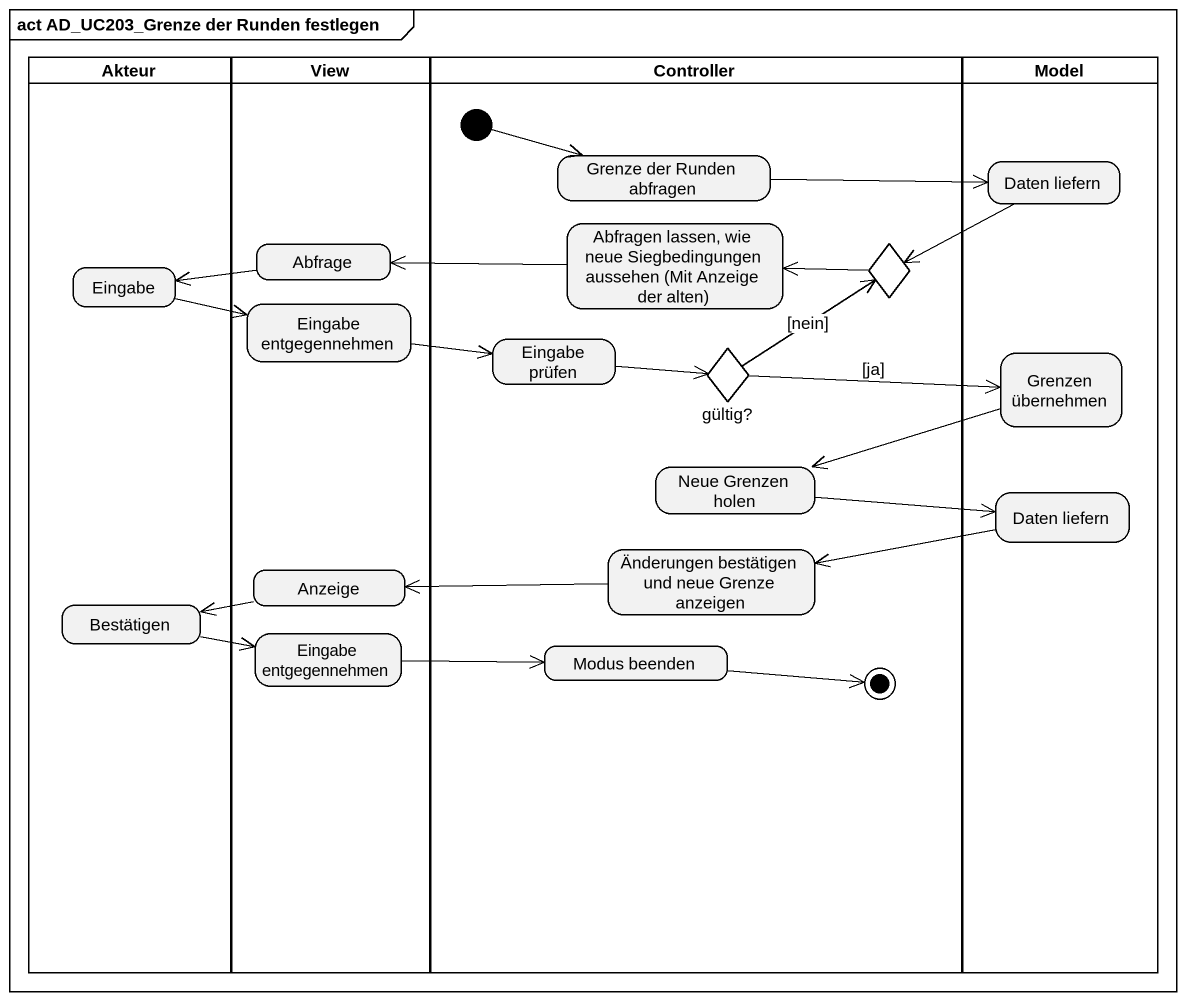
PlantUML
@startuml
mainframe act AD_UC203_Grenze der Runden festlegen
hide empty description
state Akteur <<partition>> {
  state Eingabe
  state Bestätigen
}
state View <<partition>> {
  state Abfrage
  state "Eingabe entgegennehmen" as Eingabe_entgegennehmen
  state Anzeige
  state "Eingabe entgegennehmen" as Eingabe_entgegennehmen_2
}
state Controller <<partition>> {
  state "Grenze der Runden abfragen" as Grenze_der_Runden_abfragen
  state "Abfragen lassen, wie neue Siegbedingungen aussehen (Mit Anzeige der alten)" as Abfragen_lassen_wie_neue
  state choice1 <<choice>>
  state "Eingabe prüfen" as Eingabe_prüfen
  state "gültig?" as gültig <<choice>>
  state "Neue Grenzen holen" as Neue_Grenzen_holen
  state "Änderungen bestätigen und neue Grenze anzeigen" as Änderungen_bestätigen_und
  state "Modus beenden" as Modus_beenden
  [*] -right-> Grenze_der_Runden_abfragen
  Modus_beenden -right-> [*]
}
state Model <<partition>> {
  state "Daten liefern" as Daten_liefern
  state "Grenzen übernehmen" as Grenzen_übernehmen
  state "Daten liefern" as Daten_liefern_2
}
Grenze_der_Runden_abfragen -right-> Daten_liefern
Daten_liefern -left-> choice1
Eingabe -right-> Eingabe_entgegennehmen
Abfrage -left-> Eingabe
Abfragen_lassen_wie_neue -left-> Abfrage
choice1 -left-> Abfragen_lassen_wie_neue
Eingabe_entgegennehmen -right-> Eingabe_prüfen
Eingabe_prüfen -right-> gültig
gültig -up-> choice1 : [nein]
gültig -right-> Grenzen_übernehmen : [ja]
Grenzen_übernehmen -left-> Neue_Grenzen_holen
Neue_Grenzen_holen -right-> Daten_liefern_2
Daten_liefern_2 -left-> Änderungen_bestätigen_und
Änderungen_bestätigen_und -left-> Anzeige
Bestätigen -right-> Eingabe_entgegennehmen_2
Anzeige -left-> Bestätigen
Eingabe_entgegennehmen_2 -right-> Modus_beenden
@enduml
